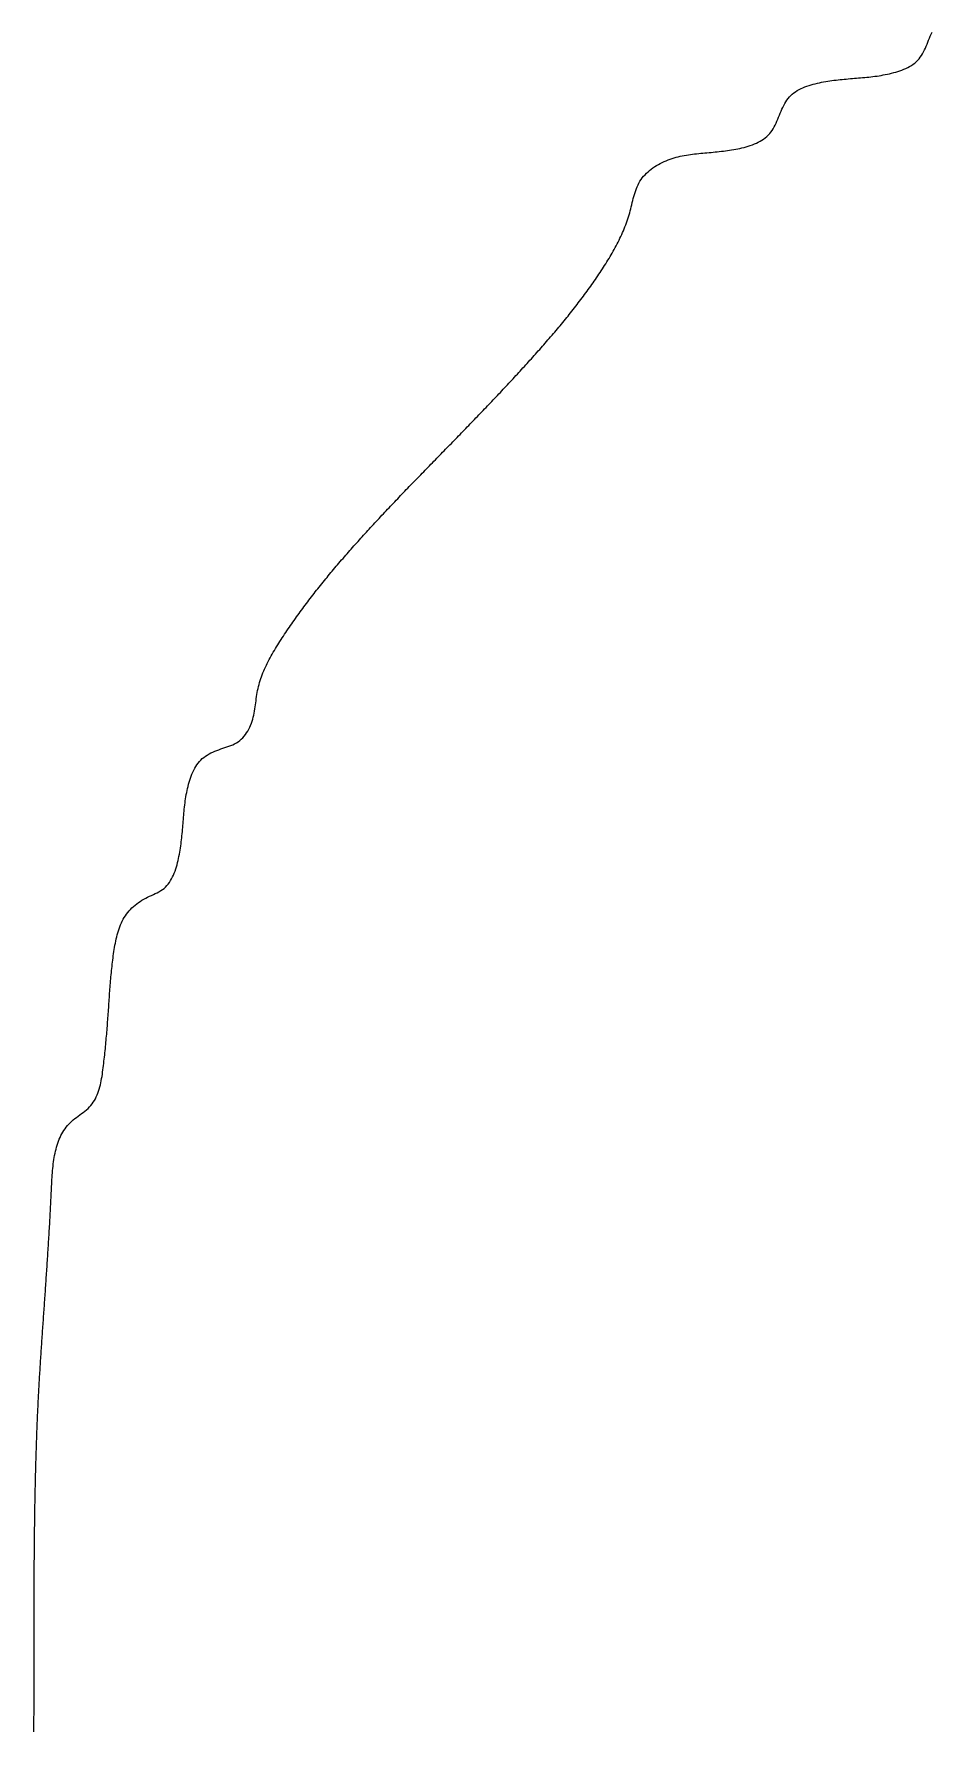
# Model space of a CAD drawing. Extents: x 40 to 225, y 4 to 261.
# Drawn here: x 47.56 to 56.07, y 19.98 to 36.05 of the extents above; entities that cross this region are included whole.
import ezdxf

# ---------------------------------------------------------------- set-up
doc = ezdxf.new("R2010")
doc.units = 0
doc.layers.get('0').update_dxf_attribs({"linetype": 'CONTINUOUS'})

msp = doc.modelspace()

# ---------------------------------------------------------------- linework, layer by layer
at = {"color": 7}
msp.add_polyline3d([(47.5643, 19.9762, 0), (47.5644, 19.9963, 0), (47.5645, 20.0164, 0), (47.5645, 20.0365, 0), (47.5646, 20.0566, 0), (47.5647, 20.0767, 0), (47.5648, 20.0968, 0), (47.5648, 20.1169, 0), (47.5649, 20.137, 0), (47.5649, 20.1571, 0), (47.565, 20.1772, 0), (47.565, 20.1972, 0), (47.5651, 20.2173, 0), (47.5651, 20.2374, 0), (47.5652, 20.2575, 0), (47.5652, 20.2776, 0), (47.5652, 20.2976, 0), (47.5653, 20.3177, 0), (47.5653, 20.3378, 0), (47.5653, 20.3578, 0), (47.5653, 20.3779, 0), (47.5654, 20.3979, 0), (47.5654, 20.418, 0), (47.5654, 20.438, 0), (47.5654, 20.4581, 0), (47.5654, 20.4781, 0), (47.5655, 20.4982, 0), (47.5655, 20.5182, 0), (47.5655, 20.5382, 0), (47.5655, 20.5583, 0), (47.5655, 20.5783, 0), (47.5655, 20.5983, 0), (47.5655, 20.6183, 0), (47.5655, 20.6384, 0), (47.5656, 20.6584, 0), (47.5656, 20.6784, 0), (47.5656, 20.6984, 0), (47.5656, 20.7184, 0), (47.5656, 20.7384, 0), (47.5656, 20.7584, 0), (47.5656, 20.7784, 0), (47.5656, 20.7983, 0), (47.5657, 20.8183, 0), (47.5657, 20.8383, 0), (47.5657, 20.8583, 0), (47.5657, 20.8782, 0), (47.5657, 20.8982, 0), (47.5657, 20.9182, 0), (47.5658, 20.9381, 0), (47.5658, 20.9581, 0), (47.5658, 20.978, 0), (47.5658, 20.9979, 0), (47.5658, 21.0179, 0), (47.5659, 21.0378, 0), (47.5659, 21.0577, 0), (47.5659, 21.0776, 0), (47.566, 21.0976, 0), (47.566, 21.1175, 0), (47.5661, 21.1374, 0), (47.5661, 21.1573, 0), (47.5662, 21.1772, 0), (47.5662, 21.1971, 0), (47.5663, 21.2169, 0), (47.5663, 21.2368, 0), (47.5664, 21.2567, 0), (47.5664, 21.2766, 0), (47.5665, 21.2964, 0), (47.5666, 21.3163, 0), (47.5666, 21.3361, 0), (47.5667, 21.356, 0), (47.5668, 21.3758, 0), (47.5669, 21.3956, 0), (47.567, 21.4155, 0), (47.5671, 21.4353, 0), (47.5672, 21.4551, 0), (47.5673, 21.4749, 0), (47.5674, 21.4947, 0), (47.5675, 21.5145, 0), (47.5676, 21.5343, 0), (47.5678, 21.5541, 0), (47.5679, 21.5738, 0), (47.568, 21.5936, 0), (47.5682, 21.6134, 0), (47.5683, 21.6331, 0), (47.5685, 21.6529, 0), (47.5686, 21.6726, 0), (47.5688, 21.6923, 0), (47.569, 21.7121, 0), (47.5692, 21.7318, 0), (47.5693, 21.7515, 0), (47.5695, 21.7712, 0), (47.5697, 21.7909, 0), (47.5699, 21.8106, 0), (47.5702, 21.8303, 0), (47.5704, 21.85, 0), (47.5706, 21.8697, 0), (47.5708, 21.8893, 0), (47.5711, 21.909, 0), (47.5713, 21.9286, 0), (47.5716, 21.9483, 0), (47.5718, 21.9679, 0), (47.5721, 21.9875, 0), (47.5724, 22.0072, 0), (47.5727, 22.0268, 0), (47.573, 22.0464, 0), (47.5733, 22.066, 0), (47.5736, 22.0856, 0), (47.5739, 22.1051, 0), (47.5743, 22.1247, 0), (47.5746, 22.1443, 0), (47.575, 22.1638, 0), (47.5753, 22.1834, 0), (47.5757, 22.2029, 0), (47.5761, 22.2224, 0), (47.5764, 22.242, 0), (47.5768, 22.2615, 0), (47.5773, 22.281, 0), (47.5777, 22.3005, 0), (47.5781, 22.32, 0), (47.5785, 22.3395, 0), (47.579, 22.3589, 0), (47.5794, 22.3784, 0), (47.5799, 22.3978, 0), (47.5804, 22.4173, 0), (47.5809, 22.4367, 0), (47.5814, 22.4562, 0), (47.5819, 22.4756, 0), (47.5824, 22.495, 0), (47.583, 22.5144, 0), (47.5835, 22.5338, 0), (47.5841, 22.5531, 0), (47.5846, 22.5725, 0), (47.5852, 22.5919, 0), (47.5858, 22.6112, 0), (47.5864, 22.6306, 0), (47.587, 22.6499, 0), (47.5876, 22.6692, 0), (47.5883, 22.6886, 0), (47.5889, 22.7079, 0), (47.5896, 22.7272, 0), (47.5903, 22.7464, 0), (47.591, 22.7657, 0), (47.5917, 22.785, 0), (47.5924, 22.8042, 0), (47.5931, 22.8235, 0), (47.5939, 22.8427, 0), (47.5946, 22.8619, 0), (47.5954, 22.8811, 0), (47.5962, 22.9004, 0), (47.597, 22.9195, 0), (47.5978, 22.9387, 0), (47.5986, 22.9579, 0), (47.5995, 22.9771, 0), (47.6003, 22.9962, 0), (47.6012, 23.0154, 0), (47.6021, 23.0345, 0), (47.603, 23.0536, 0), (47.6039, 23.0727, 0), (47.6049, 23.0918, 0), (47.6058, 23.1109, 0), (47.6068, 23.13, 0), (47.6077, 23.149, 0), (47.6087, 23.1681, 0), (47.6097, 23.1871, 0), (47.6108, 23.2062, 0), (47.6118, 23.2252, 0), (47.6128, 23.2442, 0), (47.6139, 23.2632, 0), (47.615, 23.2822, 0), (47.6161, 23.3012, 0), (47.6172, 23.3202, 0), (47.6183, 23.3392, 0), (47.6194, 23.3582, 0), (47.6206, 23.3772, 0), (47.6217, 23.3962, 0), (47.6229, 23.4151, 0), (47.624, 23.4341, 0), (47.6252, 23.4531, 0), (47.6264, 23.4721, 0), (47.6276, 23.491, 0), (47.6288, 23.51, 0), (47.63, 23.529, 0), (47.6313, 23.548, 0), (47.6325, 23.567, 0), (47.6338, 23.586, 0), (47.635, 23.605, 0), (47.6363, 23.624, 0), (47.6376, 23.643, 0), (47.6388, 23.662, 0), (47.6401, 23.6811, 0), (47.6414, 23.7001, 0), (47.6427, 23.7191, 0), (47.644, 23.7382, 0), (47.6453, 23.7573, 0), (47.6466, 23.7764, 0), (47.648, 23.7955, 0), (47.6493, 23.8146, 0), (47.6506, 23.8337, 0), (47.6519, 23.8528, 0), (47.6533, 23.872, 0), (47.6546, 23.8911, 0), (47.656, 23.9103, 0), (47.6573, 23.9295, 0), (47.6586, 23.9487, 0), (47.66, 23.968, 0), (47.6613, 23.9872, 0), (47.6627, 24.0065, 0), (47.664, 24.0258, 0), (47.6654, 24.0451, 0), (47.6668, 24.0645, 0), (47.6681, 24.0839, 0), (47.6695, 24.1032, 0), (47.6708, 24.1227, 0), (47.6722, 24.1421, 0), (47.6735, 24.1616, 0), (47.6749, 24.1811, 0), (47.6762, 24.2006, 0), (47.6776, 24.2201, 0), (47.6789, 24.2397, 0), (47.6803, 24.2593, 0), (47.6816, 24.2789, 0), (47.6829, 24.2986, 0), (47.6843, 24.3183, 0), (47.6856, 24.338, 0), (47.6869, 24.3578, 0), (47.6882, 24.3776, 0), (47.6896, 24.3974, 0), (47.6909, 24.4173, 0), (47.6922, 24.4372, 0), (47.6935, 24.4572, 0), (47.6948, 24.4771, 0), (47.6961, 24.4971, 0), (47.6973, 24.5172, 0), (47.6986, 24.5373, 0), (47.6999, 24.5574, 0), (47.7011, 24.5776, 0), (47.7024, 24.5978, 0), (47.7036, 24.6181, 0), (47.7049, 24.6384, 0), (47.7061, 24.6587, 0), (47.7073, 24.6791, 0), (47.7085, 24.6995, 0), (47.7097, 24.72, 0), (47.7109, 24.7405, 0), (47.7121, 24.7611, 0), (47.7132, 24.7817, 0), (47.7144, 24.8024, 0), (47.7155, 24.8231, 0), (47.7167, 24.8439, 0), (47.7178, 24.8647, 0), (47.7189, 24.8856, 0), (47.72, 24.9065, 0), (47.721, 24.9275, 0), (47.7221, 24.9485, 0), (47.7232, 24.9696, 0), (47.7242, 24.9907, 0), (47.7252, 25.0119, 0), (47.7262, 25.0332, 0), (47.7272, 25.0545, 0), (47.7282, 25.0758, 0), (47.7292, 25.0972, 0), (47.7302, 25.1187, 0), (47.7312, 25.1402, 0), (47.7322, 25.1617, 0), (47.7334, 25.1831, 0), (47.7346, 25.2046, 0), (47.7359, 25.226, 0), (47.7374, 25.2474, 0), (47.7391, 25.2687, 0), (47.7409, 25.2899, 0), (47.7429, 25.311, 0), (47.7452, 25.3319, 0), (47.7476, 25.3528, 0), (47.7504, 25.3734, 0), (47.7534, 25.3939, 0), (47.7568, 25.4143, 0), (47.7605, 25.4344, 0), (47.7645, 25.4543, 0), (47.7689, 25.474, 0), (47.7737, 25.4934, 0), (47.7789, 25.5125, 0), (47.7846, 25.5314, 0), (47.7907, 25.55, 0), (47.7973, 25.5682, 0), (47.8044, 25.5861, 0), (47.8121, 25.6037, 0), (47.8202, 25.6209, 0), (47.829, 25.6377, 0), (47.8383, 25.6542, 0), (47.8482, 25.6702, 0), (47.8588, 25.6858, 0), (47.87, 25.7009, 0), (47.8819, 25.7156, 0), (47.8945, 25.7298, 0), (47.9078, 25.7435, 0), (47.9219, 25.7567, 0), (47.9366, 25.7694, 0), (47.9519, 25.7817, 0), (47.9677, 25.7938, 0), (47.9836, 25.8057, 0), (47.9998, 25.8175, 0), (48.0158, 25.8294, 0), (48.0318, 25.8414, 0), (48.0473, 25.8536, 0), (48.0625, 25.8662, 0), (48.077, 25.8793, 0), (48.0907, 25.8929, 0), (48.1036, 25.9072, 0), (48.1155, 25.9222, 0), (48.1265, 25.9379, 0), (48.1367, 25.9541, 0), (48.146, 25.9709, 0), (48.1547, 25.9882, 0), (48.1626, 26.0061, 0), (48.1698, 26.0243, 0), (48.1764, 26.043, 0), (48.1824, 26.062, 0), (48.1879, 26.0814, 0), (48.1929, 26.101, 0), (48.1974, 26.1209, 0), (48.2016, 26.141, 0), (48.2053, 26.1613, 0), (48.2088, 26.1817, 0), (48.212, 26.2022, 0), (48.2149, 26.2227, 0), (48.2176, 26.2433, 0), (48.2203, 26.2638, 0), (48.2228, 26.2842, 0), (48.2252, 26.3046, 0), (48.2275, 26.3249, 0), (48.2298, 26.345, 0), (48.2321, 26.3651, 0), (48.2342, 26.3851, 0), (48.2363, 26.4051, 0), (48.2384, 26.4249, 0), (48.2404, 26.4447, 0), (48.2423, 26.4645, 0), (48.2442, 26.4842, 0), (48.246, 26.5038, 0), (48.2478, 26.5234, 0), (48.2496, 26.5429, 0), (48.2513, 26.5624, 0), (48.2529, 26.5818, 0), (48.2546, 26.6012, 0), (48.2562, 26.6206, 0), (48.2577, 26.6399, 0), (48.2592, 26.6593, 0), (48.2607, 26.6786, 0), (48.2622, 26.6979, 0), (48.2636, 26.7171, 0), (48.265, 26.7364, 0), (48.2664, 26.7557, 0), (48.2678, 26.775, 0), (48.2692, 26.7942, 0), (48.2705, 26.8135, 0), (48.2718, 26.8328, 0), (48.2732, 26.8521, 0), (48.2745, 26.8715, 0), (48.2758, 26.8908, 0), (48.2771, 26.9102, 0), (48.2785, 26.9296, 0), (48.2798, 26.949, 0), (48.2812, 26.9684, 0), (48.2826, 26.9879, 0), (48.2841, 27.0073, 0), (48.2856, 27.0268, 0), (48.2871, 27.0464, 0), (48.2886, 27.0659, 0), (48.2903, 27.0855, 0), (48.292, 27.1051, 0), (48.2937, 27.1247, 0), (48.2955, 27.1444, 0), (48.2974, 27.1641, 0), (48.2994, 27.1839, 0), (48.3014, 27.2036, 0), (48.3036, 27.2234, 0), (48.3058, 27.2433, 0), (48.3081, 27.2632, 0), (48.3106, 27.2831, 0), (48.3131, 27.3031, 0), (48.3158, 27.3231, 0), (48.3185, 27.3431, 0), (48.3214, 27.3632, 0), (48.3245, 27.3833, 0), (48.3277, 27.4034, 0), (48.3312, 27.4235, 0), (48.3349, 27.4435, 0), (48.3389, 27.4634, 0), (48.3431, 27.4832, 0), (48.3478, 27.5029, 0), (48.3528, 27.5224, 0), (48.3581, 27.5417, 0), (48.364, 27.5607, 0), (48.3702, 27.5796, 0), (48.377, 27.5981, 0), (48.3843, 27.6164, 0), (48.3921, 27.6343, 0), (48.4006, 27.6519, 0), (48.4096, 27.6691, 0), (48.4193, 27.6859, 0), (48.4297, 27.7022, 0), (48.4407, 27.7181, 0), (48.4526, 27.7335, 0), (48.4651, 27.7484, 0), (48.4783, 27.7628, 0), (48.4922, 27.7767, 0), (48.5067, 27.7901, 0), (48.5218, 27.803, 0), (48.5374, 27.8153, 0), (48.5535, 27.8271, 0), (48.5701, 27.8384, 0), (48.5871, 27.8491, 0), (48.6045, 27.8593, 0), (48.6222, 27.869, 0), (48.6403, 27.8781, 0), (48.6585, 27.8868, 0), (48.6768, 27.8953, 0), (48.6951, 27.9038, 0), (48.7131, 27.9123, 0), (48.7309, 27.9211, 0), (48.7482, 27.9303, 0), (48.7649, 27.9402, 0), (48.7809, 27.9507, 0), (48.7961, 27.9622, 0), (48.8104, 27.9748, 0), (48.8236, 27.9884, 0), (48.836, 28.003, 0), (48.8475, 28.0186, 0), (48.8581, 28.0349, 0), (48.868, 28.052, 0), (48.8771, 28.0698, 0), (48.8855, 28.0881, 0), (48.8933, 28.1069, 0), (48.9005, 28.1262, 0), (48.9071, 28.1457, 0), (48.9132, 28.1655, 0), (48.9189, 28.1854, 0), (48.9241, 28.2054, 0), (48.9289, 28.2254, 0), (48.9334, 28.2453, 0), (48.9376, 28.2651, 0), (48.9415, 28.2848, 0), (48.9451, 28.3045, 0), (48.9484, 28.3242, 0), (48.9515, 28.3437, 0), (48.9543, 28.3633, 0), (48.957, 28.3828, 0), (48.9594, 28.4022, 0), (48.9617, 28.4217, 0), (48.9638, 28.4411, 0), (48.9658, 28.4604, 0), (48.9677, 28.4798, 0), (48.9695, 28.4991, 0), (48.9712, 28.5185, 0), (48.9728, 28.5378, 0), (48.9744, 28.5571, 0), (48.976, 28.5765, 0), (48.9776, 28.5958, 0), (48.9792, 28.6152, 0), (48.9808, 28.6346, 0), (48.9825, 28.654, 0), (48.9843, 28.6734, 0), (48.9861, 28.6929, 0), (48.9881, 28.7123, 0), (48.9902, 28.7318, 0), (48.9925, 28.7513, 0), (48.995, 28.7708, 0), (48.9976, 28.7903, 0), (49.0005, 28.8099, 0), (49.0036, 28.8295, 0), (49.007, 28.8491, 0), (49.0107, 28.8687, 0), (49.0146, 28.8883, 0), (49.0189, 28.908, 0), (49.0236, 28.9277, 0), (49.0286, 28.9475, 0), (49.034, 28.9672, 0), (49.0399, 28.9868, 0), (49.0462, 29.0062, 0), (49.053, 29.0254, 0), (49.0604, 29.0443, 0), (49.0684, 29.0629, 0), (49.077, 29.081, 0), (49.0862, 29.0986, 0), (49.0962, 29.1156, 0), (49.1069, 29.1321, 0), (49.1183, 29.1478, 0), (49.1306, 29.1627, 0), (49.1437, 29.1768, 0), (49.1578, 29.19, 0), (49.1726, 29.2023, 0), (49.1883, 29.2138, 0), (49.2047, 29.2244, 0), (49.2217, 29.2344, 0), (49.2392, 29.2436, 0), (49.2573, 29.2523, 0), (49.2757, 29.2604, 0), (49.2944, 29.268, 0), (49.3134, 29.2751, 0), (49.3326, 29.2819, 0), (49.3518, 29.2884, 0), (49.371, 29.2948, 0), (49.3901, 29.3012, 0), (49.409, 29.3078, 0), (49.4276, 29.3148, 0), (49.4458, 29.3223, 0), (49.4634, 29.3305, 0), (49.4805, 29.3395, 0), (49.4969, 29.3496, 0), (49.5125, 29.3608, 0), (49.5272, 29.3733, 0), (49.5411, 29.3869, 0), (49.5542, 29.4016, 0), (49.5664, 29.4172, 0), (49.5779, 29.4336, 0), (49.5885, 29.4507, 0), (49.5983, 29.4685, 0), (49.6073, 29.4868, 0), (49.6156, 29.5055, 0), (49.623, 29.5246, 0), (49.6297, 29.5438, 0), (49.6357, 29.5632, 0), (49.6409, 29.5826, 0), (49.6455, 29.6021, 0), (49.6495, 29.6216, 0), (49.6531, 29.6411, 0), (49.6563, 29.6606, 0), (49.6592, 29.6801, 0), (49.6618, 29.6996, 0), (49.6644, 29.7191, 0), (49.6669, 29.7385, 0), (49.6695, 29.7579, 0), (49.6722, 29.7772, 0), (49.6751, 29.7965, 0), (49.6783, 29.8157, 0), (49.6819, 29.8348, 0), (49.6859, 29.8538, 0), (49.6904, 29.8727, 0), (49.6953, 29.8915, 0), (49.7006, 29.9102, 0), (49.7063, 29.9289, 0), (49.7125, 29.9474, 0), (49.7189, 29.9658, 0), (49.7258, 29.9842, 0), (49.7329, 30.0024, 0), (49.7405, 30.0206, 0), (49.7483, 30.0387, 0), (49.7564, 30.0567, 0), (49.7648, 30.0746, 0), (49.7735, 30.0924, 0), (49.7824, 30.1102, 0), (49.7916, 30.1279, 0), (49.801, 30.1455, 0), (49.8106, 30.163, 0), (49.8204, 30.1804, 0), (49.8304, 30.1978, 0), (49.8406, 30.2151, 0), (49.8509, 30.2323, 0), (49.8614, 30.2495, 0), (49.872, 30.2666, 0), (49.8827, 30.2836, 0), (49.8935, 30.3006, 0), (49.9044, 30.3175, 0), (49.9154, 30.3343, 0), (49.9264, 30.3511, 0), (49.9375, 30.3678, 0), (49.9486, 30.3845, 0), (49.9598, 30.4011, 0), (49.971, 30.4176, 0), (49.9823, 30.4341, 0), (49.9936, 30.4505, 0), (50.0049, 30.4669, 0), (50.0163, 30.4832, 0), (50.0277, 30.4995, 0), (50.0392, 30.5157, 0), (50.0507, 30.5318, 0), (50.0623, 30.5479, 0), (50.0739, 30.564, 0), (50.0855, 30.58, 0), (50.0972, 30.596, 0), (50.1089, 30.6119, 0), (50.1207, 30.6277, 0), (50.1325, 30.6435, 0), (50.1443, 30.6593, 0), (50.1562, 30.675, 0), (50.1682, 30.6907, 0), (50.1801, 30.7064, 0), (50.1921, 30.722, 0), (50.2042, 30.7375, 0), (50.2162, 30.753, 0), (50.2283, 30.7685, 0), (50.2405, 30.7839, 0), (50.2527, 30.7993, 0), (50.2649, 30.8147, 0), (50.2771, 30.83, 0), (50.2894, 30.8453, 0), (50.3018, 30.8606, 0), (50.3141, 30.8758, 0), (50.3265, 30.891, 0), (50.3389, 30.9061, 0), (50.3514, 30.9213, 0), (50.3639, 30.9363, 0), (50.3764, 30.9514, 0), (50.389, 30.9664, 0), (50.4016, 30.9814, 0), (50.4142, 30.9964, 0), (50.4268, 31.0114, 0), (50.4395, 31.0263, 0), (50.4522, 31.0412, 0), (50.465, 31.0561, 0), (50.4777, 31.0709, 0), (50.4905, 31.0857, 0), (50.5034, 31.1005, 0), (50.5162, 31.1153, 0), (50.5291, 31.1301, 0), (50.542, 31.1448, 0), (50.555, 31.1596, 0), (50.5679, 31.1743, 0), (50.5809, 31.189, 0), (50.5939, 31.2036, 0), (50.607, 31.2183, 0), (50.6201, 31.2329, 0), (50.6331, 31.2475, 0), (50.6463, 31.2621, 0), (50.6594, 31.2767, 0), (50.6726, 31.2913, 0), (50.6858, 31.3059, 0), (50.699, 31.3204, 0), (50.7122, 31.3349, 0), (50.7255, 31.3495, 0), (50.7387, 31.364, 0), (50.752, 31.3784, 0), (50.7653, 31.3929, 0), (50.7787, 31.4074, 0), (50.792, 31.4218, 0), (50.8054, 31.4363, 0), (50.8188, 31.4507, 0), (50.8322, 31.4651, 0), (50.8456, 31.4795, 0), (50.8591, 31.4939, 0), (50.8726, 31.5082, 0), (50.886, 31.5226, 0), (50.8995, 31.5369, 0), (50.913, 31.5513, 0), (50.9266, 31.5656, 0), (50.9401, 31.5799, 0), (50.9537, 31.5942, 0), (50.9672, 31.6085, 0), (50.9808, 31.6228, 0), (50.9944, 31.6371, 0), (51.008, 31.6514, 0), (51.0216, 31.6656, 0), (51.0352, 31.6799, 0), (51.0489, 31.6941, 0), (51.0625, 31.7083, 0), (51.0762, 31.7226, 0), (51.0899, 31.7368, 0), (51.1035, 31.751, 0), (51.1172, 31.7652, 0), (51.1309, 31.7794, 0), (51.1446, 31.7936, 0), (51.1583, 31.8078, 0), (51.1721, 31.822, 0), (51.1858, 31.8361, 0), (51.1995, 31.8503, 0), (51.2133, 31.8645, 0), (51.227, 31.8786, 0), (51.2407, 31.8928, 0), (51.2545, 31.9069, 0), (51.2683, 31.9211, 0), (51.282, 31.9352, 0), (51.2958, 31.9494, 0), (51.3095, 31.9635, 0), (51.3233, 31.9776, 0), (51.3371, 31.9918, 0), (51.3508, 32.0059, 0), (51.3646, 32.02, 0), (51.3784, 32.0341, 0), (51.3922, 32.0483, 0), (51.4059, 32.0624, 0), (51.4197, 32.0765, 0), (51.4335, 32.0906, 0), (51.4472, 32.1047, 0), (51.461, 32.1188, 0), (51.4748, 32.133, 0), (51.4885, 32.1471, 0), (51.5023, 32.1612, 0), (51.516, 32.1753, 0), (51.5298, 32.1894, 0), (51.5435, 32.2036, 0), (51.5573, 32.2177, 0), (51.571, 32.2318, 0), (51.5848, 32.2459, 0), (51.5985, 32.2601, 0), (51.6122, 32.2742, 0), (51.6259, 32.2883, 0), (51.6397, 32.3025, 0), (51.6534, 32.3166, 0), (51.6671, 32.3308, 0), (51.6808, 32.3449, 0), (51.6945, 32.3591, 0), (51.7082, 32.3732, 0), (51.7218, 32.3874, 0), (51.7355, 32.4016, 0), (51.7492, 32.4157, 0), (51.7628, 32.4299, 0), (51.7765, 32.4441, 0), (51.7901, 32.4583, 0), (51.8037, 32.4725, 0), (51.8174, 32.4867, 0), (51.831, 32.501, 0), (51.8446, 32.5152, 0), (51.8582, 32.5294, 0), (51.8718, 32.5437, 0), (51.8853, 32.5579, 0), (51.8989, 32.5722, 0), (51.9125, 32.5865, 0), (51.926, 32.6007, 0), (51.9396, 32.615, 0), (51.9531, 32.6293, 0), (51.9666, 32.6437, 0), (51.9801, 32.658, 0), (51.9936, 32.6723, 0), (52.0071, 32.6867, 0), (52.0205, 32.701, 0), (52.034, 32.7154, 0), (52.0474, 32.7298, 0), (52.0608, 32.7442, 0), (52.0743, 32.7586, 0), (52.0877, 32.773, 0), (52.101, 32.7875, 0), (52.1144, 32.8019, 0), (52.1278, 32.8164, 0), (52.1411, 32.8309, 0), (52.1544, 32.8454, 0), (52.1678, 32.8599, 0), (52.1811, 32.8744, 0), (52.1943, 32.889, 0), (52.2076, 32.9035, 0), (52.2209, 32.9181, 0), (52.2341, 32.9327, 0), (52.2473, 32.9473, 0), (52.2605, 32.9619, 0), (52.2737, 32.9766, 0), (52.2869, 32.9912, 0), (52.3, 33.0059, 0), (52.3132, 33.0206, 0), (52.3263, 33.0353, 0), (52.3394, 33.0501, 0), (52.3524, 33.0648, 0), (52.3655, 33.0796, 0), (52.3785, 33.0944, 0), (52.3915, 33.1092, 0), (52.4045, 33.1241, 0), (52.4175, 33.139, 0), (52.4304, 33.1538, 0), (52.4434, 33.1688, 0), (52.4562, 33.1837, 0), (52.4691, 33.1987, 0), (52.4819, 33.2137, 0), (52.4947, 33.2287, 0), (52.5075, 33.2437, 0), (52.5202, 33.2588, 0), (52.5329, 33.2739, 0), (52.5456, 33.289, 0), (52.5582, 33.3042, 0), (52.5708, 33.3194, 0), (52.5833, 33.3346, 0), (52.5958, 33.3499, 0), (52.6082, 33.3652, 0), (52.6207, 33.3805, 0), (52.633, 33.3958, 0), (52.6454, 33.4112, 0), (52.6576, 33.4267, 0), (52.6699, 33.4421, 0), (52.682, 33.4576, 0), (52.6942, 33.4732, 0), (52.7063, 33.4888, 0), (52.7183, 33.5044, 0), (52.7303, 33.52, 0), (52.7422, 33.5357, 0), (52.754, 33.5515, 0), (52.7659, 33.5672, 0), (52.7776, 33.5831, 0), (52.7893, 33.5989, 0), (52.8009, 33.6148, 0), (52.8125, 33.6308, 0), (52.824, 33.6468, 0), (52.8354, 33.6628, 0), (52.8468, 33.6789, 0), (52.8581, 33.695, 0), (52.8694, 33.7112, 0), (52.8805, 33.7274, 0), (52.8916, 33.7437, 0), (52.9027, 33.7601, 0), (52.9136, 33.7764, 0), (52.9245, 33.7929, 0), (52.9353, 33.8093, 0), (52.9461, 33.8259, 0), (52.9567, 33.8425, 0), (52.9673, 33.8591, 0), (52.9778, 33.8758, 0), (52.9882, 33.8925, 0), (52.9986, 33.9093, 0), (53.0088, 33.9262, 0), (53.0189, 33.9431, 0), (53.0289, 33.9601, 0), (53.0388, 33.9772, 0), (53.0485, 33.9944, 0), (53.0581, 34.0116, 0), (53.0676, 34.0289, 0), (53.0769, 34.0463, 0), (53.086, 34.0637, 0), (53.095, 34.0813, 0), (53.1038, 34.0989, 0), (53.1125, 34.1166, 0), (53.1209, 34.1345, 0), (53.1291, 34.1524, 0), (53.1372, 34.1704, 0), (53.145, 34.1885, 0), (53.1526, 34.2068, 0), (53.16, 34.2251, 0), (53.1672, 34.2436, 0), (53.1741, 34.2621, 0), (53.1807, 34.2808, 0), (53.1871, 34.2996, 0), (53.1933, 34.3185, 0), (53.1992, 34.3376, 0), (53.2048, 34.3568, 0), (53.2101, 34.3761, 0), (53.2151, 34.3955, 0), (53.22, 34.415, 0), (53.2247, 34.4345, 0), (53.2294, 34.4541, 0), (53.2341, 34.4736, 0), (53.239, 34.493, 0), (53.2441, 34.5123, 0), (53.2495, 34.5314, 0), (53.2552, 34.5503, 0), (53.2614, 34.5689, 0), (53.2682, 34.5873, 0), (53.2755, 34.6053, 0), (53.2836, 34.6229, 0), (53.2924, 34.64, 0), (53.3021, 34.6567, 0), (53.3127, 34.6729, 0), (53.3242, 34.6886, 0), (53.3365, 34.7038, 0), (53.3496, 34.7184, 0), (53.3635, 34.7325, 0), (53.378, 34.7461, 0), (53.3932, 34.7591, 0), (53.4089, 34.7716, 0), (53.4252, 34.7835, 0), (53.442, 34.7949, 0), (53.4592, 34.8058, 0), (53.4768, 34.816, 0), (53.4947, 34.8257, 0), (53.5129, 34.8349, 0), (53.5313, 34.8435, 0), (53.5498, 34.8515, 0), (53.5685, 34.8589, 0), (53.5874, 34.8657, 0), (53.6063, 34.8721, 0), (53.6253, 34.8779, 0), (53.6444, 34.8833, 0), (53.6636, 34.8882, 0), (53.6828, 34.8927, 0), (53.7022, 34.8969, 0), (53.7215, 34.9006, 0), (53.741, 34.9041, 0), (53.7604, 34.9072, 0), (53.7799, 34.9101, 0), (53.7994, 34.9128, 0), (53.819, 34.9152, 0), (53.8385, 34.9174, 0), (53.8581, 34.9195, 0), (53.8776, 34.9215, 0), (53.8972, 34.9234, 0), (53.9167, 34.9252, 0), (53.9362, 34.9269, 0), (53.9557, 34.9287, 0), (53.9751, 34.9304, 0), (53.9945, 34.9322, 0), (54.014, 34.934, 0), (54.0334, 34.9359, 0), (54.0528, 34.9379, 0), (54.0723, 34.94, 0), (54.0917, 34.9423, 0), (54.1112, 34.9447, 0), (54.1306, 34.9473, 0), (54.1502, 34.9501, 0), (54.1697, 34.9532, 0), (54.1892, 34.9565, 0), (54.2088, 34.9601, 0), (54.2285, 34.964, 0), (54.2482, 34.9682, 0), (54.2679, 34.9728, 0), (54.2877, 34.9777, 0), (54.3075, 34.9831, 0), (54.3272, 34.9889, 0), (54.3467, 34.9952, 0), (54.366, 35.002, 0), (54.385, 35.0094, 0), (54.4037, 35.0173, 0), (54.4218, 35.0259, 0), (54.4394, 35.0352, 0), (54.4565, 35.0452, 0), (54.4728, 35.056, 0), (54.4884, 35.0675, 0), (54.5032, 35.0799, 0), (54.517, 35.0931, 0), (54.5299, 35.1072, 0), (54.5419, 35.1222, 0), (54.5529, 35.138, 0), (54.5632, 35.1545, 0), (54.5728, 35.1716, 0), (54.5819, 35.1892, 0), (54.5905, 35.2073, 0), (54.5987, 35.2257, 0), (54.6066, 35.2443, 0), (54.6144, 35.2631, 0), (54.6221, 35.282, 0), (54.6298, 35.3009, 0), (54.6376, 35.3196, 0), (54.6457, 35.3382, 0), (54.654, 35.3564, 0), (54.6628, 35.3743, 0), (54.6721, 35.3917, 0), (54.682, 35.4086, 0), (54.6926, 35.4247, 0), (54.7041, 35.4402, 0), (54.7164, 35.4548, 0), (54.7297, 35.4685, 0), (54.744, 35.4813, 0), (54.7591, 35.4933, 0), (54.7751, 35.5045, 0), (54.7917, 35.5148, 0), (54.809, 35.5245, 0), (54.8269, 35.5335, 0), (54.8453, 35.5418, 0), (54.8641, 35.5495, 0), (54.8832, 35.5566, 0), (54.9026, 35.5631, 0), (54.9223, 35.5692, 0), (54.942, 35.5749, 0), (54.9618, 35.5801, 0), (54.9817, 35.5849, 0), (55.0014, 35.5894, 0), (55.0211, 35.5935, 0), (55.0408, 35.5973, 0), (55.0604, 35.6009, 0), (55.08, 35.6042, 0), (55.0996, 35.6072, 0), (55.1191, 35.61, 0), (55.1386, 35.6126, 0), (55.1581, 35.6149, 0), (55.1776, 35.6172, 0), (55.197, 35.6192, 0), (55.2164, 35.6212, 0), (55.2358, 35.623, 0), (55.2552, 35.6247, 0), (55.2746, 35.6264, 0), (55.294, 35.628, 0), (55.3133, 35.6295, 0), (55.3327, 35.6311, 0), (55.3521, 35.6327, 0), (55.3714, 35.6343, 0), (55.3908, 35.6359, 0), (55.4102, 35.6376, 0), (55.4296, 35.6394, 0), (55.449, 35.6413, 0), (55.4685, 35.6433, 0), (55.4879, 35.6455, 0), (55.5074, 35.6478, 0), (55.5269, 35.6503, 0), (55.5464, 35.6531, 0), (55.5659, 35.656, 0), (55.5855, 35.6592, 0), (55.6052, 35.6627, 0), (55.6248, 35.6664, 0), (55.6445, 35.6705, 0), (55.6643, 35.6749, 0), (55.6841, 35.6796, 0), (55.7039, 35.6847, 0), (55.7237, 35.6902, 0), (55.7433, 35.6961, 0), (55.7628, 35.7025, 0), (55.7821, 35.7095, 0), (55.801, 35.717, 0), (55.8195, 35.7251, 0), (55.8375, 35.7339, 0), (55.855, 35.7433, 0), (55.8718, 35.7535, 0), (55.888, 35.7644, 0), (55.9034, 35.7761, 0), (55.9179, 35.7887, 0), (55.9315, 35.8021, 0), (55.9441, 35.8165, 0), (55.9558, 35.8317, 0), (55.9667, 35.8477, 0), (55.9768, 35.8643, 0), (55.9863, 35.8816, 0), (55.9952, 35.8993, 0), (56.0037, 35.9175, 0), (56.0118, 35.9359, 0), (56.0197, 35.9546, 0), (56.0274, 35.9735, 0), (56.0351, 35.9924, 0), (56.0429, 36.0112, 0), (56.0507, 36.0299, 0), (56.0589, 36.0484, 0), (56.0673, 36.0666, 0)], dxfattribs=at)

doc.saveas('drawing.dxf')
